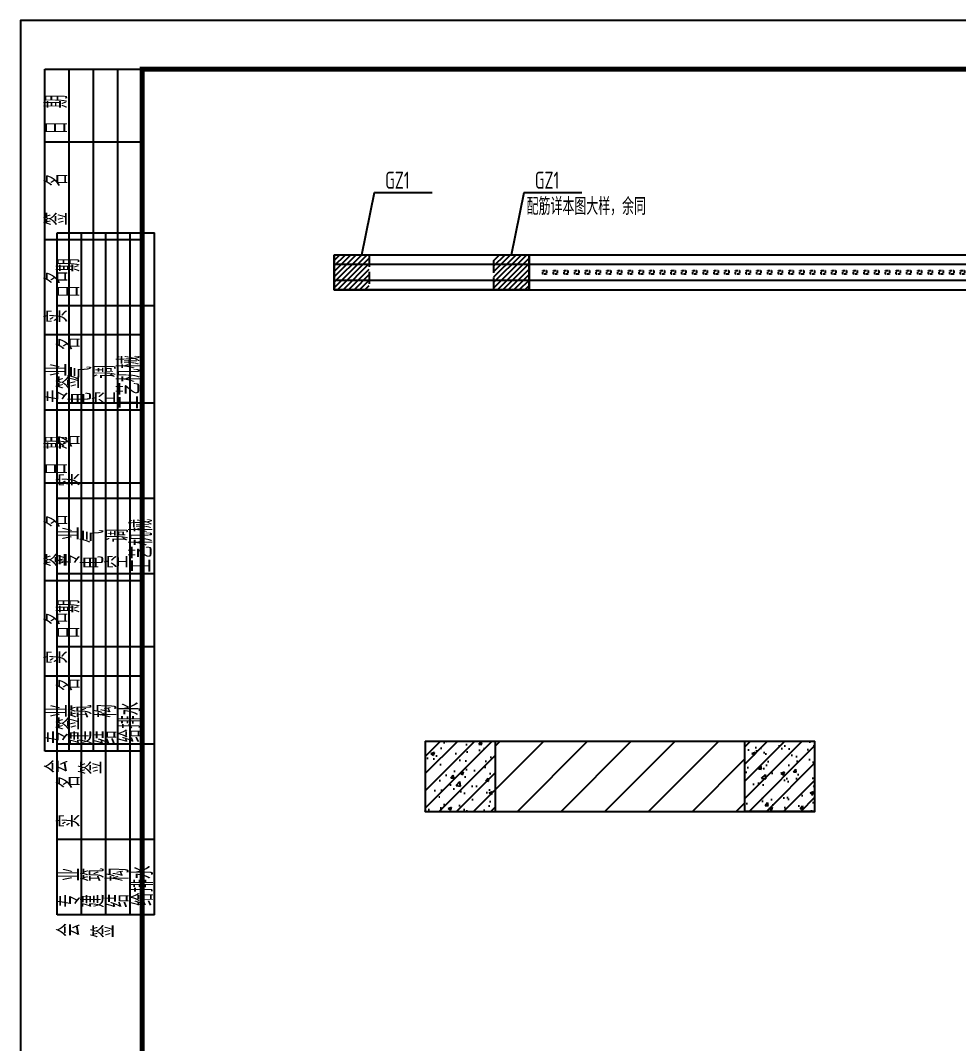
# Model space of a CAD drawing. Extents: x 104028 to 361637, y -78822 to 68782.
# Drawn here: x 302237 to 321497, y -57822 to -36822 of the extents above; entities that cross this region are included whole.
import ezdxf

# ---------------------------------------------------------------- set-up
doc = ezdxf.new("R2010")
doc.units = 0
doc.header["$LTSCALE"] = 1000
doc.header["$MEASUREMENT"] = 0
doc.linetypes.add('DASH', pattern=[0.35, 0.25, -0.1])
for name, color, linetype in [('14', 14, 'Continuous'), ('GPSCOMMON', 7, 'Continuous'), ('PUB_TITLE', 4, 'Continuous'), ('公共图层', 7, 'Continuous')]:
    doc.layers.add(name, color=color, linetype=linetype)
doc.styles.add('hztxt', font='romand_pkpm', dxfattribs={"bigfont": 'gbcbig'})
doc.styles.add('TSSD_Rein', font='tssdeng.shx', dxfattribs={"width": 0.7, "bigfont": 'hztxt.shx'})
pattern_1 = [(45, (20.916, 0), (-44.194174, 44.194174), []), (50, (20.92, 0), (179.31505, -15.68803), [18.75, -206.25]), (355, (20.92, 0), (-34.68783, 188.04803), [15, -165]), (100.4514, (35.86, -1.3), (144.62735, 172.3599), [15.93505, -175.28553]), (46.1842, (20.92, 50), (266.81026, -41.37975), [28.125, -309.375]), (96.6356, (43.15, 46.55), (233.6657, 243.5295), [23.9026, -262.92825]), (351.1842, (20.92, 50), (233.6655, 243.52965), [22.5, -247.5]), (21, (45.92, 37.5), (149.22676, -100.65472), [18.75, -206.25]), (326, (45.92, 37.5), (60.82883, 181.2875), [15, -165]), (71.4514, (58.35, 29.11), (210.05566, 80.63262), [15.93505, -175.28553]), (37.5, (20.916, 0), (3.039964, 83.223463), [0, -163, 0, -167.5, 0, -165.625]), (7.5, (20.92, 0), (65.767384, 98.60293), [0, -95.5, 0, -159.25, 0, -63.125]), (327.5, (-34.834, 0), (133.45561, -5.63872), [0, -62.5, 0, -195, 0, -258.75]), (317.5, (-59.83, 0), (145.79654, 25.02625), [0, -81.25, 0, -129.5, 0, -183.75])]

# ---------------------------------------------------------------- blocks, each defined once
blk = doc.blocks.new('$titleblk$00000206')
at = {"layer": '14', "color": 14}
for p, q in [((-140, 20), (0, 20)), ((-140, 0), (-140, 20)), ((-124.56, 0), (-124.56, 20)), ((-105, 0), (-105, 20)), ((-85, 0), (-85, 20)), ((-70, 0), (-70, 20)), ((-54.56, 0), (-54.56, 20)), ((-35, 0), (-35, 20)), ((-15, 0), (-15, 20)), ((0, 20), (0, 0)), ((-140, 15), (0, 15)), ((-140, 10), (0, 10)), ((-140, 5), (0, 5)), ((-140, 0), (0, 0))]:
    blk.add_line(p, q, dxfattribs=at)
at = {"layer": '14', "color": 14, "style": 'hztxt', "width": 0.85}
for s, p in [('会', (-144.49, 15.3)), ('专 业', (-138.47, 15.2)), ('实  名', (-122.07, 15.34)), ('签  名', (-102.07, 15.34)), ('日 期', (-83.4, 15.38)), ('专 业', (-68.48, 15.28)), ('实  名', (-52.07, 15.34)), ('签  名', (-32.07, 15.34)), ('日 期', (-13.4, 15.38)), ('建 筑', (-138.53, 10.33)), ('电 气', (-69.06, 10.43)), ('签', (-144.73, 8.26)), ('结 构', (-138.49, 5.3)), ('空 调', (-68.88, 5.4)), ('给排水', (-138.16, 0.3)), ('工艺机械', (-69.75, 0.47))]:
    blk.add_text(s, height=4.5, dxfattribs=at).set_placement(p)
blk = doc.blocks.new('DSFGNDFGMMMM')
at = {"layer": 'PUB_TITLE'}
blk.add_lwpolyline([(104028, 17001), (163428, 17001), (163428, 59001), (104028, 59001)], close=True, dxfattribs=at)
at = {"layer": 'PUB_TITLE', "const_width": 100}
blk.add_lwpolyline([(106528, 18001), (162428, 18001), (162428, 58001), (106528, 58001)], close=True, dxfattribs=at)
at = {"layer": 'PUB_TITLE', "xscale": 100.0000000000002, "yscale": 100.0000000000002, "zscale": 100.0000000000002, "rotation": 90}
blk.add_blockref('$titleblk$00000206', (106528, 58001), dxfattribs=at)
blk = doc.blocks.new('gserrr')
for p, q in [((480488, 119889), (487488, 119889)), ((487488, 119529), (487488, 119889)), ((494488, 119529), (494488, 119889)), ((494488, 119529), (494488, 119889)), ((497588, 119529), (497588, 119889)), ((497588, 119889), (497918, 119889)), ((482488, 119529), (487488, 119529)), ((489488, 119529), (494488, 119529)), ((497588, 119529), (497918, 119529))]:
    blk.add_line(p, q)
for points in [[(480488, 119889), (480488, 119529), (480488, 119529), (480488, 119529), (480488, 119529), (480488, 119529), (482488, 119529), (482488, 119529), (482488, 119529), (482488, 119529), (482488, 119529), (482488, 119889)], [(489488, 119889), (494488, 119889)], [(482488, 119789), (482488, 119789), (480488, 119789), (480488, 119629), (482488, 119629), (496488, 119629), (496488, 119789), (482488, 119789)]]:
    blk.add_lwpolyline(points)
for points in [[(480488, 119889), (482488, 119889), (482488, 119529), (480488, 119529)], [(487488, 119889), (489488, 119889), (489488, 119529), (487488, 119529)], [(494488, 119889), (496488, 119889), (496488, 119529), (494488, 119529)], [(496588, 119889), (497588, 119889), (497588, 119529), (496588, 119529)], [(497918, 119629), (496588, 119629), (496588, 119789), (497918, 119789)]]:
    blk.add_lwpolyline(points, close=True)
at = {"layer": 'GPSCOMMON', "linetype": 'DASH', "ltscale": 0.1}
for points in [[(482628, 119729), (482668, 119729), (482668, 119689), (482628, 119689), (482628, 119729)], [(482738, 119729), (482778, 119729), (482778, 119689), (482738, 119689), (482738, 119729)], [(482848, 119729), (482888, 119729), (482888, 119689), (482848, 119689), (482848, 119729)], [(482958, 119729), (482998, 119729), (482998, 119689), (482958, 119689), (482958, 119729)], [(483068, 119729), (483108, 119729), (483108, 119689), (483068, 119689), (483068, 119729)], [(483178, 119729), (483218, 119729), (483218, 119689), (483178, 119689), (483178, 119729)], [(483288, 119729), (483328, 119729), (483328, 119689), (483288, 119689), (483288, 119729)], [(483398, 119729), (483438, 119729), (483438, 119689), (483398, 119689), (483398, 119729)], [(483508, 119729), (483548, 119729), (483548, 119689), (483508, 119689), (483508, 119729)], [(483618, 119729), (483658, 119729), (483658, 119689), (483618, 119689), (483618, 119729)], [(483728, 119729), (483768, 119729), (483768, 119689), (483728, 119689), (483728, 119729)], [(483838, 119729), (483878, 119729), (483878, 119689), (483838, 119689), (483838, 119729)], [(483948, 119729), (483988, 119729), (483988, 119689), (483948, 119689), (483948, 119729)], [(484058, 119729), (484098, 119729), (484098, 119689), (484058, 119689), (484058, 119729)], [(484168, 119729), (484208, 119729), (484208, 119689), (484168, 119689), (484168, 119729)], [(484278, 119729), (484318, 119729), (484318, 119689), (484278, 119689), (484278, 119729)], [(484388, 119729), (484428, 119729), (484428, 119689), (484388, 119689), (484388, 119729)], [(484498, 119729), (484538, 119729), (484538, 119689), (484498, 119689), (484498, 119729)], [(484608, 119729), (484648, 119729), (484648, 119689), (484608, 119689), (484608, 119729)], [(484718, 119729), (484758, 119729), (484758, 119689), (484718, 119689), (484718, 119729)], [(484828, 119729), (484868, 119729), (484868, 119689), (484828, 119689), (484828, 119729)], [(484938, 119729), (484978, 119729), (484978, 119689), (484938, 119689), (484938, 119729)], [(485048, 119729), (485088, 119729), (485088, 119689), (485048, 119689), (485048, 119729)], [(485158, 119729), (485198, 119729), (485198, 119689), (485158, 119689), (485158, 119729)], [(485268, 119729), (485308, 119729), (485308, 119689), (485268, 119689), (485268, 119729)], [(485378, 119729), (485418, 119729), (485418, 119689), (485378, 119689), (485378, 119729)], [(485488, 119729), (485528, 119729), (485528, 119689), (485488, 119689), (485488, 119729)], [(485598, 119729), (485638, 119729), (485638, 119689), (485598, 119689), (485598, 119729)], [(485708, 119729), (485748, 119729), (485748, 119689), (485708, 119689), (485708, 119729)], [(485818, 119729), (485858, 119729), (485858, 119689), (485818, 119689), (485818, 119729)], [(485928, 119729), (485968, 119729), (485968, 119689), (485928, 119689), (485928, 119729)], [(486038, 119729), (486078, 119729), (486078, 119689), (486038, 119689), (486038, 119729)], [(486148, 119729), (486188, 119729), (486188, 119689), (486148, 119689), (486148, 119729)], [(486258, 119729), (486298, 119729), (486298, 119689), (486258, 119689), (486258, 119729)], [(486368, 119729), (486408, 119729), (486408, 119689), (486368, 119689), (486368, 119729)], [(486478, 119729), (486518, 119729), (486518, 119689), (486478, 119689), (486478, 119729)], [(486588, 119729), (486628, 119729), (486628, 119689), (486588, 119689), (486588, 119729)], [(486698, 119729), (486738, 119729), (486738, 119689), (486698, 119689), (486698, 119729)], [(486808, 119729), (486848, 119729), (486848, 119689), (486808, 119689), (486808, 119729)], [(486918, 119729), (486958, 119729), (486958, 119689), (486918, 119689), (486918, 119729)], [(487028, 119729), (487068, 119729), (487068, 119689), (487028, 119689), (487028, 119729)], [(487138, 119729), (487178, 119729), (487178, 119689), (487138, 119689), (487138, 119729)], [(487248, 119729), (487288, 119729), (487288, 119689), (487248, 119689), (487248, 119729)], [(487358, 119729), (487398, 119729), (487398, 119689), (487358, 119689), (487358, 119729)], [(489628, 119729), (489668, 119729), (489668, 119689), (489628, 119689), (489628, 119729)], [(489738, 119729), (489778, 119729), (489778, 119689), (489738, 119689), (489738, 119729)], [(489848, 119729), (489888, 119729), (489888, 119689), (489848, 119689), (489848, 119729)], [(489958, 119729), (489998, 119729), (489998, 119689), (489958, 119689), (489958, 119729)], [(490068, 119729), (490108, 119729), (490108, 119689), (490068, 119689), (490068, 119729)], [(490178, 119729), (490218, 119729), (490218, 119689), (490178, 119689), (490178, 119729)], [(490288, 119729), (490328, 119729), (490328, 119689), (490288, 119689), (490288, 119729)], [(490398, 119729), (490438, 119729), (490438, 119689), (490398, 119689), (490398, 119729)], [(490508, 119729), (490548, 119729), (490548, 119689), (490508, 119689), (490508, 119729)], [(490618, 119729), (490658, 119729), (490658, 119689), (490618, 119689), (490618, 119729)], [(490728, 119729), (490768, 119729), (490768, 119689), (490728, 119689), (490728, 119729)], [(490838, 119729), (490878, 119729), (490878, 119689), (490838, 119689), (490838, 119729)], [(490948, 119729), (490988, 119729), (490988, 119689), (490948, 119689), (490948, 119729)], [(491058, 119729), (491098, 119729), (491098, 119689), (491058, 119689), (491058, 119729)], [(491168, 119729), (491208, 119729), (491208, 119689), (491168, 119689), (491168, 119729)], [(491278, 119729), (491318, 119729), (491318, 119689), (491278, 119689), (491278, 119729)], [(491388, 119729), (491428, 119729), (491428, 119689), (491388, 119689), (491388, 119729)], [(491498, 119729), (491538, 119729), (491538, 119689), (491498, 119689), (491498, 119729)], [(491608, 119729), (491648, 119729), (491648, 119689), (491608, 119689), (491608, 119729)], [(491718, 119729), (491758, 119729), (491758, 119689), (491718, 119689), (491718, 119729)], [(491828, 119729), (491868, 119729), (491868, 119689), (491828, 119689), (491828, 119729)], [(491938, 119729), (491978, 119729), (491978, 119689), (491938, 119689), (491938, 119729)], [(492048, 119729), (492088, 119729), (492088, 119689), (492048, 119689), (492048, 119729)], [(492158, 119729), (492198, 119729), (492198, 119689), (492158, 119689), (492158, 119729)], [(492268, 119729), (492308, 119729), (492308, 119689), (492268, 119689), (492268, 119729)], [(492378, 119729), (492418, 119729), (492418, 119689), (492378, 119689), (492378, 119729)], [(492488, 119729), (492528, 119729), (492528, 119689), (492488, 119689), (492488, 119729)], [(492598, 119729), (492638, 119729), (492638, 119689), (492598, 119689), (492598, 119729)], [(492708, 119729), (492748, 119729), (492748, 119689), (492708, 119689), (492708, 119729)], [(492818, 119729), (492858, 119729), (492858, 119689), (492818, 119689), (492818, 119729)], [(492928, 119729), (492968, 119729), (492968, 119689), (492928, 119689), (492928, 119729)], [(493038, 119729), (493078, 119729), (493078, 119689), (493038, 119689), (493038, 119729)], [(493148, 119729), (493188, 119729), (493188, 119689), (493148, 119689), (493148, 119729)], [(493258, 119729), (493298, 119729), (493298, 119689), (493258, 119689), (493258, 119729)], [(493368, 119729), (493408, 119729), (493408, 119689), (493368, 119689), (493368, 119729)], [(493478, 119729), (493518, 119729), (493518, 119689), (493478, 119689), (493478, 119729)], [(493588, 119729), (493628, 119729), (493628, 119689), (493588, 119689), (493588, 119729)], [(493698, 119729), (493738, 119729), (493738, 119689), (493698, 119689), (493698, 119729)], [(493808, 119729), (493848, 119729), (493848, 119689), (493808, 119689), (493808, 119729)], [(493918, 119729), (493958, 119729), (493958, 119689), (493918, 119689), (493918, 119729)], [(494028, 119729), (494068, 119729), (494068, 119689), (494028, 119689), (494028, 119729)], [(494138, 119729), (494178, 119729), (494178, 119689), (494138, 119689), (494138, 119729)], [(494248, 119729), (494288, 119729), (494288, 119689), (494248, 119689), (494248, 119729)], [(494358, 119729), (494398, 119729), (494398, 119689), (494358, 119689), (494358, 119729)], [(497678, 119734), (497718, 119734), (497718, 119694), (497678, 119694), (497678, 119734)], [(497788, 119734), (497828, 119734), (497828, 119694), (497788, 119694), (497788, 119734)], [(497898, 119734), (497938, 119734), (497938, 119694), (497898, 119694), (497898, 119734)]]:
    blk.add_lwpolyline(points, dxfattribs=at)
blk = doc.blocks.new('A$C393D5F54')
at = {"layer": '14', "color": 14}
for p, q in [((0, 446), (0, 14446)), ((0, 14446), (2000, 14446)), ((500, 446), (500, 14446)), ((1000, 446), (1000, 14446)), ((1500, 446), (1500, 14446)), ((2000, 446), (2000, 14446)), ((2000, 12946), (0, 12946)), ((2000, 10946), (0, 10946)), ((2000, 8990), (0, 8990)), ((2000, 7446), (0, 7446)), ((2000, 5946), (0, 5946)), ((2000, 3946), (0, 3946)), ((2000, 1990), (0, 1990)), ((2000, 446), (0, 446))]:
    blk.add_line(p, q, dxfattribs=at)
at = {"layer": '14', "color": 14, "style": 'hztxt', "width": 0.85}
for s, p in [('日 期', (462, 13105)), ('签  名', (466, 11238)), ('实  名', (466, 9238)), ('工艺机械', (1953, 7471)), ('专 业', (472, 7598)), ('电 气', (957, 7540)), ('空 调', (1460, 7558)), ('日 期', (462, 6105)), ('签  名', (466, 4238)), ('实  名', (466, 2238)), ('专 业', (480, 598)), ('建 筑', (967, 592)), ('结 构', (1470, 597)), ('给排水', (1970, 629)), ('会', (470, -3)), ('签', (1174, -27))]:
    blk.add_text(s, height=450, rotation=90, dxfattribs=at).set_placement(p)
blk = doc.blocks.new('EF')
h = blk.add_hatch()
h.set_pattern_fill('钢筋混凝土', color=251, scale=25)
h.set_pattern_definition(pattern_1)
h.paths.add_polyline_path([(76458.9, -57019.7), (76458.9, -56659.7), (76098.9, -56659.7), (76098.9, -57019.7)])
h = blk.add_hatch()
h.set_pattern_fill('ANSI31', color=251, scale=100)
h.set_pattern_definition([(45, (0, 0), (-112.2532, 112.2532), [])])
h.paths.add_polyline_path([(77738.9, -56659.7), (76458.9, -56659.7), (76458.9, -57019.7), (77738.9, -57019.7)])
h = blk.add_hatch()
h.set_pattern_fill('钢筋混凝土', color=251, scale=25)
h.set_pattern_definition(pattern_1)
h.paths.add_polyline_path([(77738.9, -57019.7), (77738.9, -56659.7), (78098.9, -56659.7), (78098.9, -57019.7)])
blk.add_line((76098.9, -56659.7), (78098.9, -56659.7))
for points in [[(76098.9, -56659.7), (76098.9, -57019.7), (76098.9, -57019.7), (76098.9, -57019.7), (76098.9, -57019.7), (76098.9, -57019.7), (78098.9, -57019.7), (78098.9, -57019.7), (78098.9, -57019.7), (78098.9, -57019.7), (78098.9, -57019.7), (78098.9, -56659.7)], [(76098.9, -57019.7), (76458.9, -57019.7), (76458.9, -56659.7)], [(78098.9, -57019.7), (77738.9, -57019.7), (77738.9, -56659.7)]]:
    blk.add_lwpolyline(points)

msp = doc.modelspace()

# ---------------------------------------------------------------- hatches: boundary and pattern name
at = {"linetype": 'DASH'}
h = msp.add_hatch(dxfattribs=at)
h.set_pattern_fill('ANSI31', color=3, scale=50)
h.set_pattern_definition([(45, (-3280, 7861.66), (-56.1266, 56.1266), [])])
h.paths.add_polyline_path([(308678.9, -41630.2), (309398.9, -41630.2), (309398.9, -42350.2), (308678.9, -42350.2)])
h = msp.add_hatch()
h.set_pattern_fill('ANSI31', color=3, scale=50)
h.set_pattern_definition([(45, (0, 7861.66), (-56.1266, 56.1266), [])])
h.paths.add_polyline_path([(311958.9, -41630.2), (312678.9, -41630.2), (312678.9, -42350.2), (311958.9, -42350.2)])

# ---------------------------------------------------------------- linework, layer by layer
for points in [[(309245.5, -41630.2), (309508.3, -40350.7), (310692.6, -40350.7)], [(312318.9, -41630.2), (312581.8, -40350.7), (313766.1, -40350.7)]]:
    msp.add_lwpolyline(points)
at = {"color": 3, "linetype": 'DASH'}
for points in [[(308678.9, -41630.2), (309398.9, -41630.2), (309398.9, -42350.2), (308678.9, -42350.2)], [(311958.9, -41630.2), (312678.9, -41630.2), (312678.9, -42350.2), (311958.9, -42350.2)]]:
    msp.add_lwpolyline(points, close=True, dxfattribs=at)

# ---------------------------------------------------------------- block references
msp.add_blockref('DSFGNDFGMMMM', (198209.2, -95822.8))
for name, p, xscale, yscale, zscale in [('gserrr', (-652297.3, -281409.1), 2, 2, 2), ('EF', (6152.3, 175023.2), 4, 4, 4)]:
    msp.add_blockref(name, p, dxfattribs=dict(xscale=xscale, yscale=yscale, zscale=zscale))
at = {"layer": '14', "color": 6}
msp.add_blockref('A$C393D5F54', (302989.4, -55624.5), dxfattribs=at)

# ---------------------------------------------------------------- texts
at = {"layer": '公共图层', "style": 'TSSD_Rein', "width": 0.7}
for s, p in [('GZ1', (309725, -40276.4)), ('GZ1', (312798.5, -40276.4)), ('配筋详本图大样，余同', (312629.3, -40812.6))]:
    msp.add_text(s, height=350, dxfattribs=at).set_placement(p)

doc.saveas('drawing.dxf')
